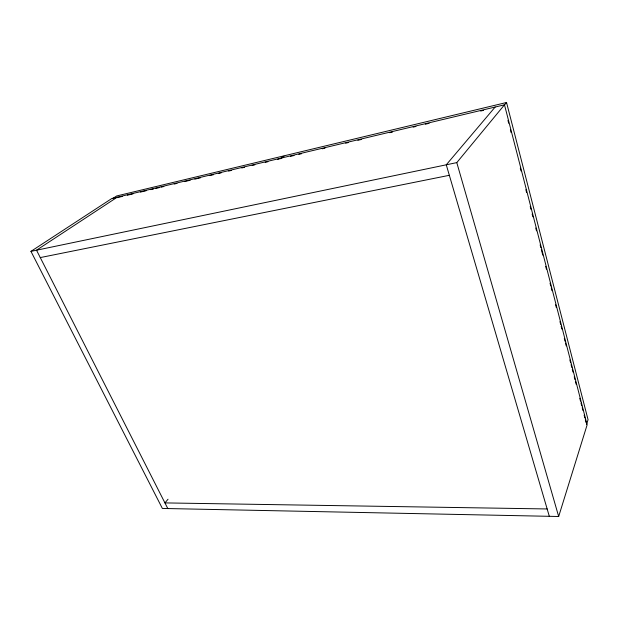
<?xml version="1.0" encoding="UTF-8"?>
<svg xmlns="http://www.w3.org/2000/svg" width="619" height="619" viewBox="0 0 619 619"><rect width="100%" height="100%" fill="white"/><g stroke="black" fill="none" stroke-linecap="round" stroke-linejoin="round"><path stroke-width="0.93" d="M558.671 516.501L587.121 424.866L504.485 104.812L111.838 198.498L30.95 251.368L162.371 508.447L558.671 516.501L456.791 162.611L504.485 104.812M586.557 424.502L588.05 419.697L506.535 102.499L284.67 155.686L281.707 158.031M504.098 105.454L506.535 102.499M168.028 499.224L164.933 502.907L547.157 508.957M495.146 107.041L446.268 164.809L549.316 516.316M280.198 158.804L283.904 155.872L116.62 195.983L113.029 198.335M117.184 197.221L36.521 250.208L167.811 508.563M116.999 197.685L122.624 196.347M127.313 195.225L132.946 193.886M140.443 192.099L146.076 190.76M150.765 189.638L153.574 188.973M155.454 188.524L159.207 187.627M161.079 187.186L163.896 186.512M174.21 184.052L177.026 183.386M184.532 181.599L190.157 180.253M194.846 179.139L200.471 177.8M209.856 175.564L213.609 174.666M218.298 173.552L221.107 172.879M228.612 171.092L231.429 170.418M241.743 167.966L244.559 167.292M252.065 165.505L254.873 164.832M265.195 162.379L268.004 161.706M277.382 159.47L279.262 159.021M290.342 156.383L294.095 155.493M298.784 154.371L301.592 153.705M322.22 148.792L325.029 148.119M345.657 143.206L348.466 142.532M357.844 140.304L361.597 139.407M389.722 132.706L392.531 132.04M413.159 127.127L415.968 126.454M425.346 124.218L429.099 123.328M480.661 111.041L483.47 110.368M30.95 251.368L456.791 162.611M40.266 257.581L449.34 175.301M507.967 120.426L508.686 123.235M510.381 129.781L511.108 132.59M520.3 168.144L521.02 170.952M525.856 189.662L526.583 192.47M530.212 206.506L530.94 209.307M532.147 213.988L532.874 216.797M535.775 228.024L536.495 230.833M540.124 244.861L540.851 247.67M541.331 249.542L542.786 255.152M545.687 266.379L546.415 269.188M550.043 283.223L550.763 286.032M551.25 287.905L551.978 290.706M555.599 304.741L556.326 307.55M559.955 321.586L560.682 324.387M561.162 326.259L561.89 329.068M564.304 338.423L565.031 341.231M565.518 343.104L566.238 345.913M569.867 359.941L570.594 362.749M571.082 364.622L571.801 367.431M572.289 369.303L573.016 372.104M574.223 376.785L574.95 379.594M575.43 381.466L576.157 384.267M579.786 398.303L580.506 401.112M580.993 402.984L581.721 405.785M582.2 407.658L582.928 410.467M584.135 415.148L584.862 417.949M585.342 419.821L586.069 422.63"/></g></svg>
